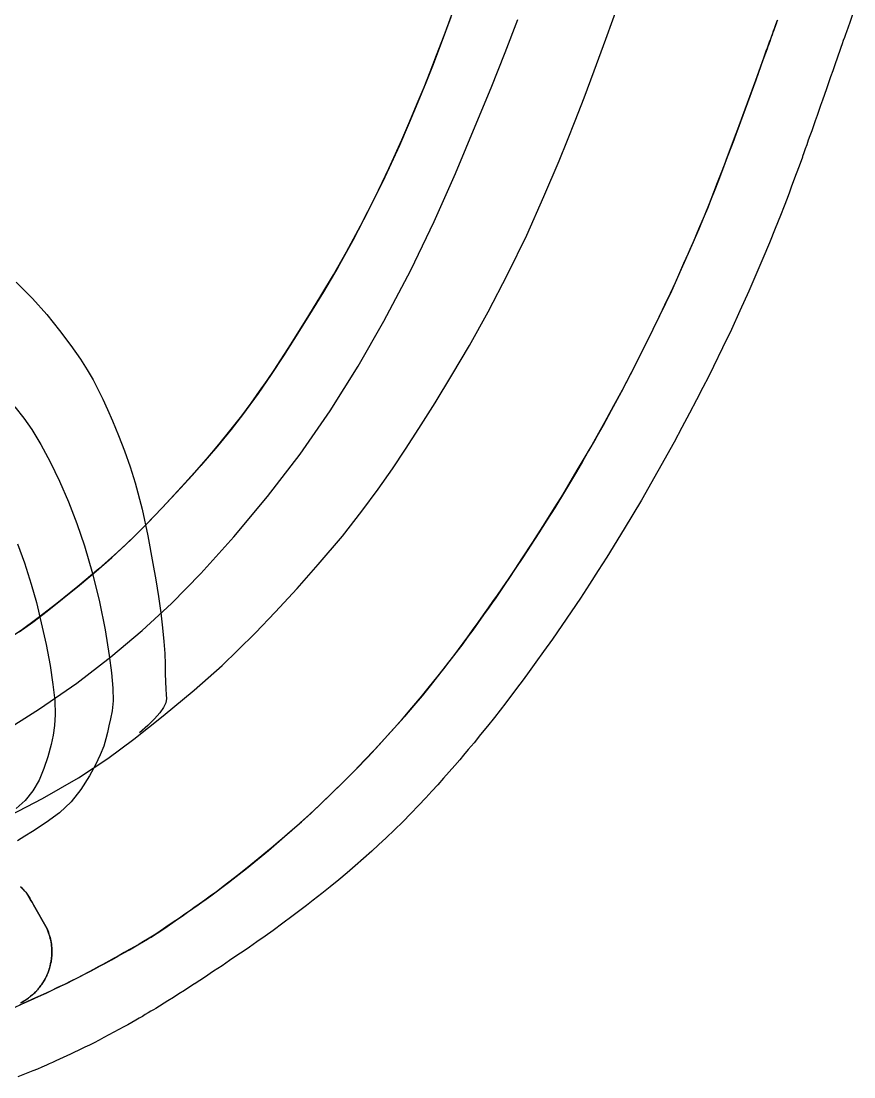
# Model space of a CAD drawing. Extents: x -120222 to -41942, y -19134 to 30932.
# Drawn here: x -97364.5 to -97118.2, y 4041.5 to 4353.7 of the extents above; entities that cross this region are included whole.
import ezdxf

# ---------------------------------------------------------------- set-up
doc = ezdxf.new("R2010")
doc.units = 0
doc.header["$LTSCALE"] = 150
doc.header["$MEASUREMENT"] = 0
doc.layers.get('0').update_dxf_attribs({"linetype": 'CONTINUOUS'})
doc.layers.add('_____', color=7, linetype='CONTINUOUS')

# ---------------------------------------------------------------- blocks, each defined once
blk = doc.blocks.new('____-461')
at = {"color": 1, "linetype": 'Continuous'}
for points in [[(-103805.21, -431.03, 0), (-103793.26, -424.9, 0), (-103782.64, -418.71, 0), (-103773.92, -413, 0), (-103766.25, -407.3, 0), (-103757.61, -400.46, 0), (-103748.42, -392.82, 0), (-103740.18, -385.51, 0), (-103735.46, -381.05, 0), (-103730.29, -375.87, 0), (-103724.45, -369.76, 0), (-103717.97, -362.73, 0), (-103711.72, -355.72, 0), (-103704.58, -347.28, 0), (-103698.87, -339.96, 0), (-103693.99, -333.36, 0), (-103689.79, -327.36, 0), (-103685.93, -321.58, 0), (-103681.98, -315.49, 0), (-103677.2, -307.89, 0), (-103672.22, -299.73, 0), (-103667.02, -290.96, 0), (-103661.5, -281.02, 0), (-103655.67, -269.79, 0), (-103650.08, -258.27, 0), (-103644.98, -246.88, 0), (-103640.48, -236.29, 0), (-103637.99, -230.23, 0), (-103635.71, -224.48, 0), (-103633.12, -217.73, 0), (-103630.11, -209.68, 0), (-103626.69, -200.32, 0)], [(-103672.49, -193.84, 0), (-103675.35, -201.51, 0), (-103677.79, -207.89, 0), (-103679.93, -213.26, 0), (-103682.27, -218.96, 0), (-103684.87, -225.13, 0), (-103687.74, -231.76, 0), (-103692.04, -241.17, 0), (-103696.73, -250.7, 0), (-103701.51, -259.85, 0), (-103705.97, -267.88, 0), (-103710.22, -275.06, 0), (-103714.3, -281.76, 0), (-103718.22, -288.05, 0), (-103722, -293.97, 0), (-103725.69, -299.55, 0), (-103729.52, -305.1, 0), (-103734.15, -311.42, 0), (-103737.49, -315.78, 0), (-103741.54, -320.74, 0), (-103746.41, -326.4, 0), (-103752.12, -332.75, 0), (-103757.78, -338.85, 0), (-103762.76, -344.04, 0), (-103767.08, -348.33, 0), (-103771.06, -352.06, 0), (-103776.62, -356.97, 0), (-103782.81, -362.18, 0), (-103788.99, -367.17, 0), (-103794.54, -371.48, 0), (-103799.56, -375.17, 0), (-103804.49, -378.41, 0)], [(-103805.87, -405.72, 0), (-103794.18, -398.35, 0), (-103783.16, -390.73, 0), (-103773.03, -383.03, 0), (-103763.76, -375.24, 0), (-103755.15, -367.2, 0), (-103746.47, -358.36, 0), (-103736.67, -347.51, 0), (-103726.72, -335.61, 0), (-103717.11, -323.09, 0), (-103708.18, -310.24, 0), (-103699.92, -297.04, 0), (-103692.34, -283.72, 0), (-103684.36, -268.63, 0), (-103677.41, -254.23, 0), (-103671.17, -240.05, 0), (-103664.79, -224.93, 0), (-103660.64, -214.78, 0), (-103656.43, -204.27, 0), (-103652.67, -194.53, 0)], [(-103626.69, -200.32, 0), (-103622.54, -188.93, 0), (-103619.28, -179.98, 0)], [(-103575.94, -194.75, 0), (-103576.08, -195.13, 0), (-103576.23, -195.56, 0), (-103576.41, -196.04, 0), (-103576.6, -196.57, 0), (-103576.8, -197.13, 0), (-103577.03, -197.74, 0), (-103577.26, -198.39, 0), (-103577.52, -199.1, 0), (-103577.75, -199.73, 0), (-103577.99, -200.39, 0), (-103578.24, -201.09, 0), (-103578.5, -201.79, 0), (-103578.76, -202.5, 0), (-103579.01, -203.2, 0), (-103580.22, -206.53, 0), (-103582.38, -212.48, 0)], [(-103582.38, -212.48, 0), (-103579.89, -205.61, 0), (-103579.56, -204.71, 0), (-103579.23, -203.81, 0), (-103578.91, -202.92, 0), (-103578.58, -202.02, 0), (-103578.26, -201.12, 0), (-103577.94, -200.24, 0), (-103577.63, -199.41, 0), (-103577.35, -198.63, 0), (-103577.09, -197.91, 0), (-103576.85, -197.24, 0), (-103576.62, -196.63, 0), (-103576.42, -196.06, 0), (-103576.24, -195.58, 0), (-103576.08, -195.15, 0), (-103575.94, -194.76, 0)], [(-103800.14, -375.58, 0), (-103796.14, -372.69, 0), (-103791.93, -369.48, 0), (-103787.31, -365.83, 0), (-103782.3, -361.76, 0), (-103777.36, -357.61, 0), (-103772.81, -353.64, 0), (-103768.68, -349.85, 0), (-103765.53, -346.82, 0), (-103761.99, -343.25, 0), (-103758.04, -339.12, 0), (-103753.67, -334.43, 0), (-103749.02, -329.33, 0), (-103744.8, -324.56, 0), (-103741.1, -320.22, 0), (-103737.43, -315.7, 0), (-103734.35, -311.68, 0), (-103731.58, -307.95, 0), (-103729.07, -304.48, 0), (-103726.85, -301.28, 0), (-103724.77, -298.18, 0), (-103719.74, -290.45, 0), (-103714.5, -282.08, 0), (-103710.94, -276.24, 0), (-103707.25, -270.07, 0), (-103703.36, -263.25, 0), (-103699.22, -255.53, 0), (-103694.89, -247.04, 0), (-103690.81, -238.55, 0), (-103687.04, -230.17, 0), (-103684.65, -224.62, 0), (-103682.45, -219.4, 0), (-103680.44, -214.52, 0), (-103678.61, -209.98, 0), (-103676.71, -205.1, 0), (-103674.51, -199.28, 0), (-103672.01, -192.53, 0)], [(-103801.08, -272.25, 0), (-103796.24, -277.05, 0), (-103791.95, -281.79, 0), (-103788.2, -286.47, 0), (-103784.92, -290.89, 0), (-103782.07, -294.98, 0), (-103780.04, -298.15, 0), (-103778.32, -301.09, 0), (-103776.87, -303.84, 0), (-103775.45, -306.75, 0), (-103774.01, -309.88, 0), (-103772.55, -313.25, 0), (-103770.79, -317.51, 0), (-103769, -322.08, 0), (-103767.33, -326.77, 0), (-103765.84, -331.51, 0), (-103763.78, -339.3, 0), (-103762.12, -347.24, 0), (-103760.61, -355.36, 0), (-103759.79, -360.23, 0), (-103759.01, -365.16, 0), (-103758.32, -369.97, 0), (-103757.77, -374.36, 0), (-103757.37, -378.4, 0), (-103757.11, -382, 0), (-103757.01, -385.16, 0), (-103756.95, -387.94, 0), (-103756.88, -390.38, 0), (-103756.8, -392.48, 0), (-103756.69, -394.24, 0), (-103756.61, -395.35, 0), (-103756.84, -396.54, 0), (-103757.51, -397.92, 0), (-103758.61, -399.5, 0), (-103760.16, -401.27, 0), (-103762.15, -403.24, 0), (-103764.58, -405.41, 0)], [(-103553.34, -191.87, 0), (-103554.58, -195.4, 0), (-103555.55, -198.17, 0)], [(-103555.55, -198.17, 0), (-103555.83, -198.97, 0), (-103556.14, -199.84, 0), (-103556.46, -200.77, 0), (-103556.81, -201.77, 0), (-103557.19, -202.83, 0), (-103557.59, -203.96, 0), (-103557.98, -205.09, 0), (-103558.39, -206.24, 0), (-103558.79, -207.4, 0), (-103559.2, -208.56, 0), (-103559.61, -209.74, 0), (-103560.23, -211.49, 0), (-103560.85, -213.26, 0), (-103561.46, -215.02, 0), (-103562.06, -216.72, 0), (-103562.63, -218.36, 0), (-103563.19, -219.94, 0), (-103563.72, -221.47, 0), (-103564.24, -222.97, 0), (-103564.77, -224.46, 0), (-103565.29, -225.95, 0), (-103565.81, -227.44, 0), (-103566.33, -228.92, 0), (-103566.81, -230.27, 0), (-103567.26, -231.56, 0), (-103567.7, -232.79, 0), (-103568.11, -233.95, 0), (-103568.5, -235.04, 0)], [(-103555.55, -198.17, 0), (-103555.83, -198.97, 0), (-103556.14, -199.84, 0), (-103556.46, -200.77, 0), (-103556.81, -201.77, 0), (-103557.19, -202.83, 0), (-103557.59, -203.96, 0), (-103557.98, -205.09, 0), (-103558.39, -206.24, 0), (-103558.79, -207.4, 0), (-103559.2, -208.56, 0), (-103559.61, -209.74, 0), (-103560.23, -211.49, 0), (-103560.85, -213.26, 0), (-103561.46, -215.02, 0), (-103562.06, -216.72, 0), (-103562.63, -218.36, 0), (-103563.19, -219.94, 0), (-103563.72, -221.47, 0), (-103564.24, -222.97, 0), (-103564.77, -224.46, 0), (-103565.29, -225.95, 0), (-103565.81, -227.44, 0), (-103566.33, -228.92, 0), (-103566.81, -230.27, 0), (-103567.26, -231.56, 0), (-103567.7, -232.79, 0), (-103568.11, -233.95, 0), (-103568.5, -235.04, 0)], [(-103582.38, -212.48, 0), (-103585.5, -221.06, 0), (-103587.95, -227.8, 0)], [(-103587.95, -227.8, 0), (-103584.83, -219.22, 0), (-103582.38, -212.48, 0)], [(-103801.46, -309.07, 0), (-103798.79, -312.44, 0), (-103796.43, -315.77, 0), (-103793.74, -320.17, 0), (-103790.98, -325.31, 0), (-103788.2, -331.08, 0), (-103785.57, -337.16, 0), (-103783.11, -343.54, 0), (-103780.83, -350.19, 0), (-103778.45, -358.31, 0), (-103776.42, -366.71, 0), (-103774.76, -374.96, 0), (-103773.51, -382.57, 0), (-103772.85, -387.7, 0), (-103772.48, -392.21, 0), (-103772.41, -395.96, 0), (-103772.66, -398.95, 0), (-103773.15, -401.27, 0), (-103773.64, -403.37, 0), (-103774.08, -405.31, 0), (-103774.51, -407.25, 0), (-103775.16, -409.38, 0), (-103776.2, -411.95, 0), (-103777.62, -414.96, 0), (-103779.32, -418.14, 0), (-103781.94, -422.25, 0), (-103784.81, -425.85, 0), (-103788.19, -429.08, 0), (-103792.15, -431.96, 0), (-103796.25, -434.62, 0), (-103798.47, -436.05, 0), (-103800.64, -437.43, 0)], [(-103587.95, -227.8, 0), (-103587.97, -227.87, 0), (-103588, -227.93, 0)], [(-103588, -227.93, 0), (-103587.97, -227.86, 0), (-103587.95, -227.8, 0)], [(-103588, -227.93, 0), (-103588.88, -230.27, 0), (-103589.73, -232.53, 0), (-103590.59, -234.8, 0), (-103591.49, -237.16, 0), (-103592.48, -239.74, 0), (-103593.6, -242.65, 0), (-103594.49, -244.94, 0), (-103595.52, -247.53, 0), (-103596.67, -250.4, 0), (-103597.91, -253.43, 0), (-103599.23, -256.58, 0), (-103600.57, -259.73, 0), (-103601.8, -262.58, 0), (-103603.08, -265.5, 0), (-103604.37, -268.37, 0), (-103605.77, -271.47, 0), (-103607.3, -274.82, 0), (-103609.03, -278.53, 0), (-103610.98, -282.6, 0), (-103612.74, -286.22, 0), (-103614.74, -290.29, 0), (-103616.98, -294.8, 0), (-103619.46, -299.64, 0), (-103622.15, -304.76, 0), (-103625.07, -310.14, 0), (-103627.52, -314.57, 0), (-103629.75, -318.56, 0), (-103631.77, -322.11, 0), (-103633.6, -325.26, 0), (-103635.35, -328.24, 0), (-103638.63, -333.73, 0), (-103641.81, -338.92, 0), (-103644.12, -342.61, 0), (-103646.46, -346.28, 0), (-103648.82, -349.93, 0), (-103651.2, -353.58, 0), (-103653.45, -356.96, 0), (-103655.14, -359.48, 0), (-103656.67, -361.73, 0), (-103658.04, -363.73, 0), (-103659.25, -365.49, 0), (-103660.31, -367.01, 0), (-103661.4, -368.57, 0), (-103662.83, -370.59, 0), (-103664.41, -372.81, 0), (-103666.03, -375.06, 0), (-103667.66, -377.29, 0), (-103668.99, -379.1, 0), (-103670.34, -380.89, 0), (-103671.69, -382.68, 0), (-103673.08, -384.5, 0), (-103674.68, -386.56, 0), (-103676.52, -388.91, 0), (-103678.61, -391.53, 0), (-103681.02, -394.47, 0), (-103683.47, -397.39, 0), (-103686.2, -400.58, 0), (-103689.14, -403.93, 0), (-103692.1, -407.23, 0), (-103695.1, -410.48, 0), (-103698.12, -413.68, 0), (-103701.13, -416.78, 0), (-103704.59, -420.27, 0), (-103707.99, -423.61, 0), (-103711.25, -426.73, 0), (-103714.27, -429.55, 0), (-103717.05, -432.07, 0), (-103719.67, -434.38, 0), (-103725.67, -439.57, 0), (-103731.64, -444.51, 0), (-103734.19, -446.54, 0), (-103736.51, -448.36, 0), (-103738.54, -449.93, 0), (-103740.29, -451.26, 0), (-103741.86, -452.44, 0), (-103743.28, -453.49, 0), (-103745.25, -454.92, 0), (-103746.96, -456.15, 0), (-103748.48, -457.22, 0), (-103749.82, -458.16, 0), (-103751.19, -459.11, 0), (-103752.78, -460.2, 0), (-103754.64, -461.47, 0), (-103756.77, -462.93, 0), (-103759.17, -464.56, 0)], [(-103759.17, -464.56, 0), (-103756.42, -462.69, 0), (-103754.03, -461.06, 0), (-103752.01, -459.67, 0), (-103750.34, -458.52, 0), (-103748.79, -457.43, 0), (-103747.24, -456.34, 0), (-103746.1, -455.53, 0), (-103744.84, -454.63, 0), (-103743.47, -453.63, 0), (-103741.93, -452.49, 0), (-103740.22, -451.21, 0), (-103738.28, -449.74, 0), (-103736.01, -447.97, 0), (-103732.94, -445.55, 0), (-103729.68, -442.92, 0), (-103726.46, -440.24, 0), (-103723.26, -437.51, 0), (-103720, -434.67, 0), (-103716.67, -431.72, 0), (-103713.85, -429.16, 0), (-103710.8, -426.29, 0), (-103707.5, -423.13, 0), (-103704.09, -419.77, 0), (-103700.63, -416.27, 0), (-103697.11, -412.61, 0), (-103693.75, -409.03, 0), (-103690.43, -405.38, 0), (-103687.15, -401.67, 0), (-103684.02, -398.04, 0), (-103681.24, -394.74, 0), (-103678.81, -391.77, 0), (-103676.69, -389.12, 0), (-103674.83, -386.75, 0), (-103673.14, -384.57, 0), (-103671.68, -382.67, 0), (-103670.26, -380.79, 0), (-103668.85, -378.91, 0), (-103667.46, -377.02, 0), (-103666.08, -375.12, 0), (-103664.43, -372.83, 0), (-103662.82, -370.58, 0), (-103661.36, -368.52, 0), (-103660.07, -366.67, 0), (-103658.75, -364.76, 0), (-103657.23, -362.54, 0), (-103655.48, -359.98, 0), (-103653.51, -357.05, 0), (-103651.31, -353.74, 0), (-103648.28, -349.11, 0), (-103645.29, -344.45, 0), (-103642.33, -339.76, 0), (-103639.43, -335.05, 0), (-103636.51, -330.19, 0), (-103634.82, -327.34, 0), (-103633.08, -324.37, 0), (-103631.24, -321.2, 0), (-103629.21, -317.6, 0), (-103626.85, -313.38, 0), (-103624.28, -308.69, 0), (-103621.75, -304, 0), (-103619.08, -298.92, 0), (-103616.64, -294.12, 0), (-103614.43, -289.67, 0), (-103612.47, -285.67, 0), (-103610.74, -282.11, 0), (-103609.22, -278.92, 0), (-103607.59, -275.44, 0), (-103606.13, -272.27, 0), (-103604.81, -269.34, 0), (-103603.58, -266.61, 0), (-103602.26, -263.63, 0), (-103600.79, -260.25, 0), (-103599.15, -256.4, 0), (-103597.55, -252.56, 0), (-103596.07, -248.92, 0), (-103594.75, -245.59, 0), (-103593.63, -242.73, 0), (-103592.69, -240.29, 0), (-103591.63, -237.55, 0), (-103590.7, -235.08, 0), (-103589.8, -232.71, 0), (-103588.91, -230.36, 0), (-103588, -227.93, 0)], [(-103800.62, -349.6, 0), (-103798.56, -355.18, 0), (-103796.58, -361.47, 0), (-103795.08, -366.95, 0), (-103793.63, -372.89, 0), (-103792.22, -379.31, 0), (-103791.02, -385.59, 0), (-103790.16, -391.13, 0), (-103789.65, -395.93, 0), (-103789.49, -400, 0), (-103789.68, -403.32, 0), (-103790.13, -406.16, 0), (-103790.72, -408.94, 0), (-103791.67, -412.52, 0), (-103792.84, -416.03, 0), (-103794.24, -419.42, 0), (-103796.09, -422.61, 0), (-103798.37, -425.41, 0), (-103801.06, -427.83, 0)], [(-103568.58, -235.26, 0), (-103569.54, -237.87, 0), (-103570.4, -240.21, 0), (-103571.17, -242.28, 0), (-103571.84, -244.08, 0), (-103572.42, -245.63, 0), (-103573.11, -247.44, 0), (-103573.98, -249.74, 0), (-103575.04, -252.47, 0), (-103576.57, -256.32, 0), (-103578.31, -260.6, 0), (-103580.24, -265.23, 0), (-103582.3, -270.07, 0), (-103584.42, -274.89, 0), (-103587.04, -280.73, 0), (-103589.57, -286.21, 0), (-103592.14, -291.61, 0), (-103594.85, -297.13, 0), (-103596.36, -300.15, 0), (-103597.98, -303.37, 0), (-103599.84, -306.97, 0), (-103601.91, -310.95, 0), (-103604.17, -315.2, 0), (-103606.52, -319.55, 0), (-103611.27, -328.1, 0), (-103616.17, -336.64, 0), (-103621.22, -345.11, 0), (-103626.44, -353.56, 0), (-103628.93, -357.48, 0), (-103631.53, -361.51, 0), (-103634.22, -365.62, 0), (-103636.95, -369.7, 0), (-103639.7, -373.74, 0), (-103642.49, -377.74, 0), (-103645.08, -381.42, 0), (-103647.35, -384.59, 0), (-103649.34, -387.33, 0), (-103651.17, -389.79, 0), (-103653.08, -392.35, 0), (-103656.28, -396.58, 0), (-103659.64, -400.93, 0), (-103661.66, -403.48, 0), (-103663.71, -405.99, 0), (-103665.66, -408.36, 0), (-103667.35, -410.39, 0), (-103668.76, -412.07, 0), (-103669.89, -413.41, 0), (-103671.38, -415.15, 0), (-103672.97, -416.99, 0), (-103674.66, -418.9, 0), (-103676.37, -420.82, 0), (-103678.1, -422.72, 0), (-103679.94, -424.7, 0), (-103682.08, -426.97, 0), (-103684.33, -429.31, 0), (-103686.71, -431.75, 0), (-103689.14, -434.13, 0), (-103691.61, -436.48, 0), (-103693.9, -438.6, 0), (-103695.87, -440.41, 0), (-103698.36, -442.65, 0), (-103700.78, -444.76, 0), (-103703.22, -446.85, 0), (-103705.68, -448.9, 0), (-103708.16, -450.94, 0), (-103710.66, -452.94, 0), (-103713.18, -454.93, 0), (-103715.16, -456.46, 0), (-103717.21, -458.03, 0), (-103719.56, -459.79, 0), (-103722.22, -461.77, 0), (-103725.1, -463.86, 0), (-103727.46, -465.55, 0), (-103729.89, -467.26, 0), (-103732.07, -468.78, 0), (-103733.92, -470.06, 0), (-103735.47, -471.12, 0), (-103737.92, -472.78, 0), (-103740.18, -474.3, 0), (-103742.67, -475.96, 0), (-103745.4, -477.77, 0), (-103748.15, -479.58, 0)], [(-103568.58, -235.26, 0), (-103569.54, -237.87, 0), (-103570.4, -240.21, 0), (-103571.17, -242.28, 0), (-103571.84, -244.08, 0), (-103572.42, -245.63, 0), (-103573.11, -247.44, 0), (-103573.98, -249.74, 0), (-103575.04, -252.47, 0), (-103576.57, -256.32, 0), (-103578.31, -260.6, 0), (-103580.24, -265.23, 0), (-103582.3, -270.07, 0), (-103584.42, -274.89, 0), (-103587.04, -280.73, 0), (-103589.57, -286.21, 0), (-103592.14, -291.61, 0), (-103594.85, -297.13, 0), (-103596.36, -300.15, 0), (-103597.98, -303.37, 0), (-103599.84, -306.97, 0), (-103601.91, -310.95, 0), (-103604.17, -315.2, 0), (-103606.52, -319.55, 0), (-103611.27, -328.1, 0), (-103616.17, -336.64, 0), (-103621.22, -345.11, 0), (-103626.44, -353.56, 0), (-103628.93, -357.48, 0), (-103631.53, -361.51, 0), (-103634.22, -365.62, 0), (-103636.95, -369.7, 0), (-103639.7, -373.74, 0), (-103642.49, -377.74, 0), (-103645.08, -381.42, 0), (-103647.35, -384.59, 0), (-103649.34, -387.33, 0), (-103651.17, -389.79, 0), (-103653.08, -392.35, 0), (-103656.28, -396.58, 0), (-103659.64, -400.93, 0), (-103661.66, -403.48, 0), (-103663.71, -405.99, 0), (-103665.66, -408.36, 0), (-103667.35, -410.39, 0), (-103668.76, -412.07, 0), (-103669.89, -413.41, 0), (-103671.38, -415.15, 0), (-103672.97, -416.99, 0), (-103674.66, -418.9, 0), (-103676.37, -420.82, 0), (-103678.1, -422.72, 0), (-103679.94, -424.7, 0), (-103682.08, -426.97, 0), (-103684.33, -429.31, 0), (-103686.71, -431.75, 0), (-103689.14, -434.13, 0), (-103691.61, -436.48, 0), (-103693.9, -438.6, 0), (-103695.87, -440.41, 0), (-103698.36, -442.65, 0), (-103700.78, -444.76, 0), (-103703.22, -446.85, 0), (-103705.68, -448.9, 0), (-103708.16, -450.94, 0), (-103710.66, -452.94, 0), (-103713.18, -454.93, 0), (-103715.16, -456.46, 0), (-103717.21, -458.03, 0), (-103719.56, -459.79, 0), (-103722.22, -461.77, 0), (-103725.1, -463.86, 0), (-103727.46, -465.55, 0), (-103729.89, -467.26, 0), (-103732.07, -468.78, 0), (-103733.92, -470.06, 0), (-103735.47, -471.12, 0), (-103737.92, -472.78, 0), (-103740.18, -474.3, 0), (-103742.67, -475.96, 0), (-103745.4, -477.77, 0), (-103748.15, -479.58, 0)], [(-103568.5, -235.04, 0), (-103568.54, -235.17, 0), (-103568.58, -235.26, 0)], [(-103799.63, -451.11, 0), (-103799.14, -451.54, 0), (-103798.67, -452.03, 0), (-103798.22, -452.57, 0), (-103797.81, -453.11, 0), (-103797.42, -453.7, 0), (-103797.04, -454.33, 0), (-103796.67, -455, 0), (-103796.29, -455.66, 0), (-103795.92, -456.32, 0), (-103791.91, -463.43, 0)], [(-103791.91, -463.43, 0), (-103795.55, -456.98, 0), (-103795.95, -456.26, 0), (-103796.36, -455.54, 0), (-103796.77, -454.81, 0), (-103797.18, -454.09, 0), (-103797.6, -453.42, 0), (-103798.03, -452.8, 0), (-103798.48, -452.24, 0), (-103798.89, -451.8, 0), (-103799.31, -451.39, 0), (-103799.73, -451.03, 0)], [(-103759.36, -464.68, 0), (-103760.23, -465.23, 0), (-103761.2, -465.83, 0), (-103762.26, -466.48, 0), (-103763.43, -467.18, 0), (-103764.69, -467.92, 0), (-103766.06, -468.71, 0), (-103767.52, -469.55, 0), (-103769.09, -470.43, 0), (-103770.55, -471.25, 0), (-103772.08, -472.1, 0), (-103773.69, -472.99, 0), (-103775.38, -473.92, 0), (-103776.76, -474.68, 0), (-103778.19, -475.45, 0), (-103779.7, -476.26, 0), (-103781.3, -477.09, 0), (-103783.03, -477.97, 0), (-103784.85, -478.88, 0), (-103786.77, -479.82, 0), (-103788.78, -480.79, 0), (-103790.89, -481.79, 0), (-103793.05, -482.8, 0), (-103795.31, -483.84, 0), (-103797.66, -484.91, 0), (-103800.1, -486.01, 0)], [(-103801.77, -486.76, 0), (-103799.23, -485.62, 0), (-103796.77, -484.51, 0), (-103794.42, -483.43, 0), (-103792.16, -482.38, 0), (-103789.99, -481.37, 0), (-103787.92, -480.38, 0), (-103785.95, -479.42, 0), (-103784.07, -478.49, 0), (-103782.29, -477.6, 0), (-103780.61, -476.73, 0), (-103779.05, -475.91, 0), (-103777.58, -475.12, 0), (-103776.17, -474.35, 0), (-103774.81, -473.61, 0), (-103772.84, -472.52, 0), (-103770.97, -471.49, 0), (-103769.22, -470.5, 0), (-103767.58, -469.58, 0), (-103766.04, -468.7, 0), (-103764.61, -467.87, 0), (-103763.37, -467.14, 0), (-103762.22, -466.46, 0), (-103761.17, -465.82, 0), (-103760.22, -465.23, 0), (-103759.36, -464.68, 0)], [(-103791.91, -463.43, 0), (-103791.72, -463.92, 0), (-103791.53, -464.43, 0), (-103791.35, -464.95, 0), (-103791.18, -465.48, 0), (-103791.03, -466, 0), (-103790.9, -466.49, 0), (-103790.79, -466.98, 0), (-103790.72, -467.4, 0), (-103790.65, -467.81, 0), (-103790.6, -468.24, 0), (-103790.56, -468.66, 0), (-103790.55, -468.83, 0), (-103790.53, -469.02, 0), (-103790.52, -469.22, 0), (-103790.51, -469.45, 0), (-103790.5, -469.7, 0), (-103790.49, -469.98, 0), (-103790.49, -470.28, 0), (-103790.49, -470.56, 0), (-103790.5, -470.86, 0), (-103790.52, -471.14, 0), (-103790.53, -471.38, 0), (-103790.55, -471.59, 0), (-103790.56, -471.78, 0), (-103790.58, -471.98, 0), (-103790.6, -472.19, 0), (-103790.63, -472.42, 0), (-103790.67, -472.69, 0), (-103790.75, -473.21, 0), (-103790.85, -473.7, 0), (-103790.96, -474.18, 0), (-103791.08, -474.65, 0), (-103791.27, -475.28, 0), (-103791.47, -475.9, 0), (-103791.71, -476.5, 0), (-103791.8, -476.72, 0), (-103791.88, -476.92, 0), (-103791.95, -477.08, 0), (-103792.03, -477.26, 0), (-103792.12, -477.45, 0), (-103792.23, -477.68, 0), (-103792.39, -478, 0), (-103792.57, -478.34, 0), (-103792.76, -478.66, 0), (-103792.93, -478.95, 0), (-103793.1, -479.23, 0), (-103793.26, -479.48, 0), (-103793.42, -479.72, 0), (-103793.56, -479.92, 0), (-103793.69, -480.1, 0), (-103793.83, -480.3, 0), (-103793.99, -480.52, 0), (-103794.16, -480.73, 0), (-103794.33, -480.95, 0), (-103794.53, -481.19, 0), (-103794.71, -481.4, 0), (-103794.89, -481.6, 0), (-103795.07, -481.8, 0), (-103795.25, -481.99, 0), (-103795.62, -482.36, 0), (-103796, -482.71, 0), (-103796.26, -482.94, 0), (-103796.52, -483.16, 0), (-103796.77, -483.35, 0), (-103796.98, -483.51, 0), (-103797.19, -483.67, 0), (-103797.4, -483.82, 0), (-103797.61, -483.97, 0), (-103797.75, -484.07, 0), (-103797.9, -484.17, 0), (-103798.05, -484.27, 0), (-103798.2, -484.37, 0), (-103798.34, -484.47, 0), (-103798.49, -484.57, 0), (-103798.65, -484.67, 0), (-103798.83, -484.79, 0)], [(-103791.91, -463.43, 0), (-103791.72, -463.92, 0), (-103791.53, -464.43, 0), (-103791.35, -464.95, 0), (-103791.18, -465.48, 0), (-103791.03, -466, 0), (-103790.9, -466.49, 0), (-103790.79, -466.98, 0), (-103790.72, -467.4, 0), (-103790.65, -467.81, 0), (-103790.6, -468.24, 0), (-103790.56, -468.66, 0), (-103790.55, -468.83, 0), (-103790.53, -469.02, 0), (-103790.52, -469.22, 0), (-103790.51, -469.45, 0), (-103790.5, -469.7, 0), (-103790.49, -469.98, 0), (-103790.49, -470.28, 0), (-103790.49, -470.56, 0), (-103790.5, -470.86, 0), (-103790.52, -471.14, 0), (-103790.53, -471.38, 0), (-103790.55, -471.59, 0), (-103790.56, -471.78, 0), (-103790.58, -471.98, 0), (-103790.6, -472.19, 0), (-103790.63, -472.42, 0), (-103790.67, -472.69, 0), (-103790.75, -473.21, 0), (-103790.85, -473.7, 0), (-103790.96, -474.18, 0), (-103791.08, -474.65, 0), (-103791.27, -475.28, 0), (-103791.47, -475.9, 0), (-103791.71, -476.5, 0), (-103791.8, -476.72, 0), (-103791.88, -476.92, 0), (-103791.95, -477.08, 0), (-103792.03, -477.26, 0), (-103792.12, -477.45, 0), (-103792.23, -477.68, 0), (-103792.39, -478, 0), (-103792.57, -478.34, 0), (-103792.76, -478.66, 0), (-103792.93, -478.95, 0), (-103793.1, -479.23, 0), (-103793.26, -479.48, 0), (-103793.42, -479.72, 0), (-103793.56, -479.92, 0), (-103793.69, -480.1, 0), (-103793.83, -480.3, 0), (-103793.99, -480.52, 0), (-103794.16, -480.73, 0), (-103794.33, -480.95, 0), (-103794.53, -481.19, 0), (-103794.71, -481.4, 0), (-103794.89, -481.6, 0), (-103795.07, -481.8, 0), (-103795.25, -481.99, 0), (-103795.62, -482.36, 0), (-103796, -482.71, 0), (-103796.26, -482.94, 0), (-103796.52, -483.16, 0), (-103796.77, -483.35, 0), (-103796.98, -483.51, 0), (-103797.19, -483.67, 0), (-103797.4, -483.82, 0), (-103797.61, -483.97, 0), (-103797.75, -484.07, 0), (-103797.9, -484.17, 0), (-103798.05, -484.27, 0), (-103798.2, -484.37, 0), (-103798.34, -484.47, 0), (-103798.49, -484.57, 0), (-103798.65, -484.67, 0), (-103798.83, -484.79, 0)], [(-103798.83, -484.79, 0), (-103798.64, -484.67, 0), (-103798.48, -484.56, 0), (-103798.33, -484.46, 0), (-103798.18, -484.36, 0), (-103798.02, -484.26, 0), (-103797.43, -483.84, 0), (-103797.28, -483.74, 0), (-103797.13, -483.63, 0), (-103796.98, -483.52, 0), (-103796.83, -483.4, 0), (-103796.67, -483.28, 0), (-103796.49, -483.13, 0), (-103796.3, -482.97, 0), (-103795.88, -482.6, 0), (-103795.47, -482.21, 0), (-103795.08, -481.81, 0), (-103794.9, -481.61, 0), (-103794.72, -481.41, 0), (-103794.54, -481.2, 0), (-103794.34, -480.96, 0), (-103794.14, -480.7, 0), (-103793.93, -480.42, 0), (-103793.73, -480.16, 0), (-103793.56, -479.93, 0), (-103793.39, -479.67, 0), (-103793.2, -479.39, 0), (-103793.01, -479.08, 0), (-103792.87, -478.86, 0), (-103792.73, -478.62, 0), (-103792.59, -478.37, 0), (-103792.45, -478.1, 0), (-103792.31, -477.85, 0), (-103792.19, -477.59, 0), (-103792.08, -477.36, 0), (-103792, -477.2, 0), (-103791.94, -477.06, 0), (-103791.88, -476.91, 0), (-103791.81, -476.75, 0), (-103791.73, -476.57, 0), (-103791.62, -476.3, 0), (-103791.52, -476.03, 0), (-103791.43, -475.76, 0), (-103791.27, -475.28, 0), (-103791.12, -474.79, 0), (-103790.99, -474.29, 0), (-103790.92, -473.99, 0), (-103790.85, -473.69, 0), (-103790.79, -473.38, 0), (-103790.73, -473.05, 0), (-103790.68, -472.72, 0), (-103790.63, -472.42, 0), (-103790.6, -472.15, 0), (-103790.58, -471.92, 0), (-103790.56, -471.74, 0), (-103790.55, -471.57, 0), (-103790.53, -471.39, 0), (-103790.52, -471.18, 0), (-103790.51, -470.95, 0), (-103790.5, -470.69, 0), (-103790.49, -470.41, 0), (-103790.49, -470.12, 0), (-103790.5, -469.79, 0), (-103790.51, -469.49, 0), (-103790.52, -469.23, 0), (-103790.53, -469, 0), (-103790.55, -468.79, 0), (-103790.56, -468.59, 0), (-103790.58, -468.4, 0), (-103790.64, -467.88, 0), (-103790.72, -467.37, 0), (-103790.83, -466.79, 0), (-103790.96, -466.25, 0), (-103791.12, -465.69, 0), (-103791.3, -465.11, 0), (-103791.5, -464.54, 0), (-103791.7, -463.97, 0), (-103791.91, -463.43, 0)], [(-103759.17, -464.56, 0), (-103759.28, -464.63, 0), (-103759.36, -464.68, 0)], [(-103759.36, -464.68, 0), (-103759.25, -464.61, 0), (-103759.17, -464.56, 0)], [(-103748.27, -479.66, 0), (-103749.74, -480.6, 0), (-103751.29, -481.59, 0), (-103752.92, -482.63, 0), (-103754.55, -483.66, 0), (-103756.18, -484.68, 0), (-103759.78, -486.91, 0), (-103760.49, -487.35, 0), (-103761.21, -487.78, 0), (-103762, -488.25, 0), (-103762.89, -488.78, 0), (-103763.73, -489.28, 0), (-103764.66, -489.83, 0), (-103765.7, -490.43, 0), (-103766.84, -491.07, 0), (-103768.01, -491.74, 0), (-103769.22, -492.41, 0), (-103772.14, -494, 0), (-103775.08, -495.55, 0), (-103776.55, -496.31, 0), (-103778.01, -497.06, 0), (-103779.41, -497.77, 0), (-103780.73, -498.42, 0), (-103781.7, -498.9, 0), (-103782.72, -499.39, 0), (-103783.8, -499.91, 0), (-103784.94, -500.46, 0), (-103786.04, -500.97, 0), (-103787.13, -501.48, 0), (-103788.23, -501.98, 0), (-103789.32, -502.47, 0), (-103790.34, -502.93, 0), (-103791.25, -503.33, 0), (-103792.06, -503.69, 0), (-103793.42, -504.27, 0), (-103794.78, -504.85, 0), (-103796.14, -505.41, 0), (-103797.6, -506.01, 0), (-103799.08, -506.59, 0), (-103800.58, -507.18, 0)], [(-103748.27, -479.66, 0), (-103749.74, -480.6, 0), (-103751.29, -481.59, 0), (-103752.92, -482.63, 0), (-103754.55, -483.66, 0), (-103756.18, -484.68, 0), (-103759.78, -486.91, 0), (-103760.49, -487.35, 0), (-103761.21, -487.78, 0), (-103762, -488.25, 0), (-103762.89, -488.78, 0), (-103763.73, -489.28, 0), (-103764.66, -489.83, 0), (-103765.7, -490.43, 0), (-103766.84, -491.07, 0), (-103768.01, -491.74, 0), (-103769.22, -492.41, 0), (-103772.14, -494, 0), (-103775.08, -495.55, 0), (-103776.55, -496.31, 0), (-103778.01, -497.06, 0), (-103779.41, -497.77, 0), (-103780.73, -498.42, 0), (-103781.7, -498.9, 0), (-103782.72, -499.39, 0), (-103783.8, -499.91, 0), (-103784.94, -500.46, 0), (-103786.04, -500.97, 0), (-103787.13, -501.48, 0), (-103788.23, -501.98, 0), (-103789.32, -502.47, 0), (-103790.34, -502.93, 0), (-103791.25, -503.33, 0), (-103792.06, -503.69, 0), (-103793.42, -504.27, 0), (-103794.78, -504.85, 0), (-103796.14, -505.41, 0), (-103797.6, -506.01, 0), (-103799.08, -506.59, 0), (-103800.58, -507.18, 0)], [(-103748.15, -479.58, 0), (-103748.22, -479.62, 0), (-103748.27, -479.66, 0)], [(-103798.83, -484.79, 0), (-103799.27, -485.04, 0), (-103799.68, -485.26, 0)], [(-103798.83, -484.79, 0), (-103799.27, -485.04, 0), (-103799.68, -485.26, 0)], [(-103799.68, -485.26, 0), (-103799.28, -485.04, 0), (-103798.83, -484.79, 0)]]:
    blk.add_polyline3d(points, dxfattribs=at)

msp = doc.modelspace()

# ---------------------------------------------------------------- block references
at = {"layer": '_____', "color": 0}
msp.add_blockref('____-461', (6435.10495, 4548.69799), dxfattribs=at)

doc.saveas('drawing.dxf')
